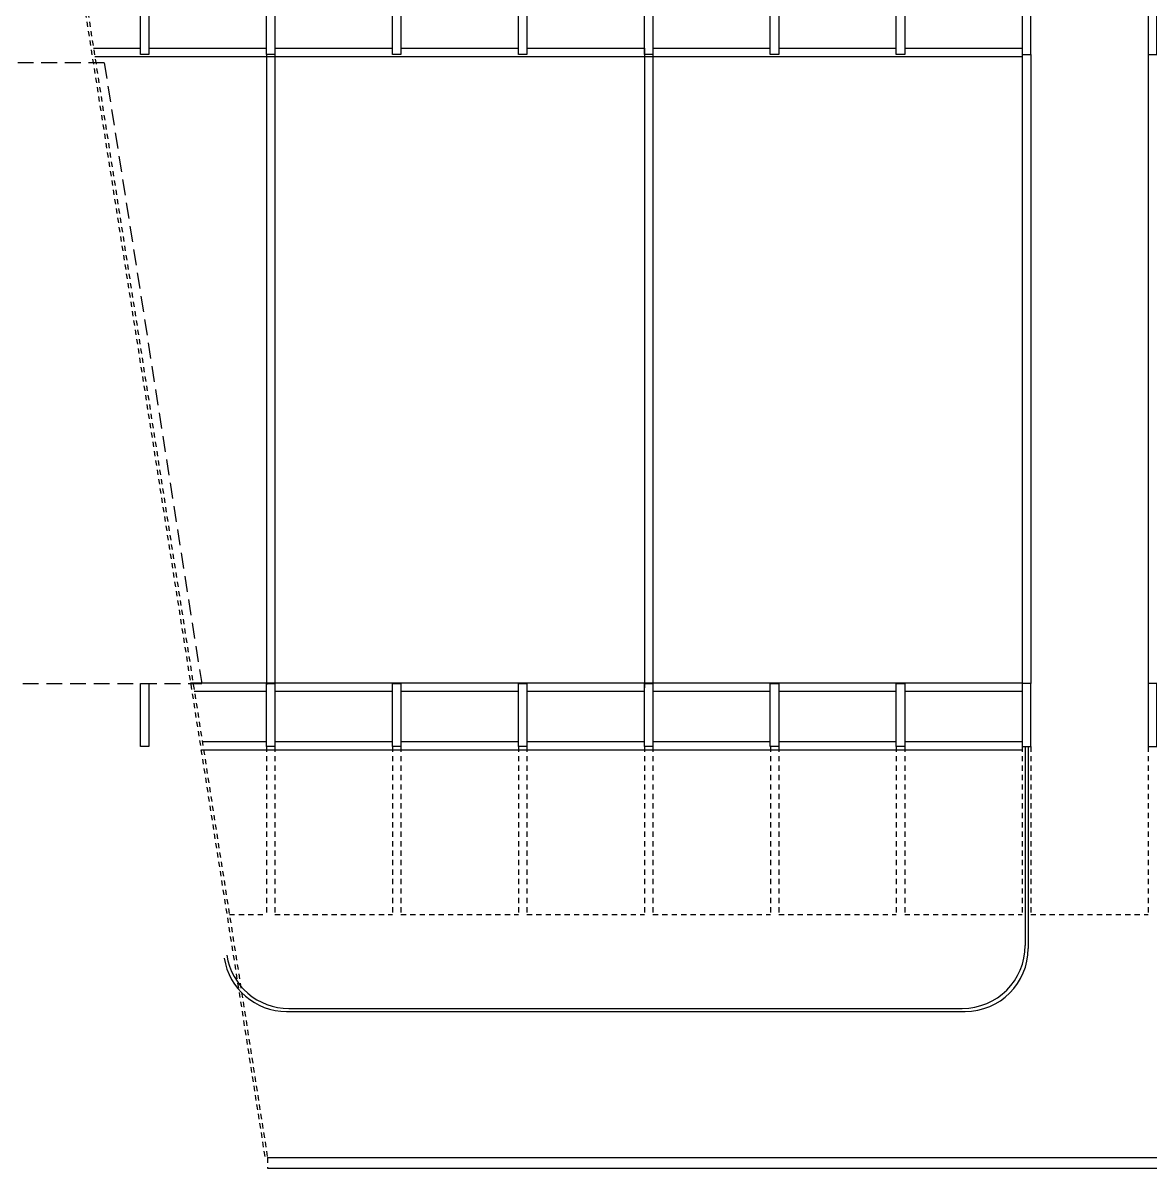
# Model space of a CAD drawing. Header units: millimetres. Extents: x 2308 to 2568, y 1142 to 1238.
# Drawn here: x 2324.63 to 2351.47, y 1174 to 1201.27 of the extents above; entities that cross this region are included whole.
import ezdxf

# ---------------------------------------------------------------- set-up
doc = ezdxf.new("R2010")
doc.units = ezdxf.units.MM
doc.linetypes.add('HIDDEN2', pattern=[0.1875, 0.125, -0.0625])
for name, color, linetype in [('ALV', 2, 'Continuous'), ('ESTR', 3, 'Continuous'), ('PISO', 1, 'Continuous'), ('PROJ', 1, 'HIDDEN2')]:
    doc.layers.add(name, color=color, linetype=linetype)

# ---------------------------------------------------------------- blocks, each defined once
blk = doc.blocks.new('PILAR-SLN')
for points in [[(0.197, -26.487), (0.197, -27.987), (-0.003, -27.987), (-0.003, -26.487)], [(0.197, -42.97), (0.197, -44.47), (-0.003, -44.47), (-0.003, -42.97)]]:
    blk.add_lwpolyline(points, close=True)

msp = doc.modelspace()

# ---------------------------------------------------------------- linework, layer by layer
at = {"layer": 'ALV'}
for p, q in [((2330.454, 1174.25), (2546.629, 1174.25)), ((2330.454, 1174), (2546.429, 1174))]:
    msp.add_line(p, q, dxfattribs=at)
at = {"layer": 'PISO'}
for p, q in [((2326.309, 1200.671), (2327.43, 1200.671)), ((2326.341, 1200.469), (2330.629, 1200.469)), ((2327.629, 1200.669), (2330.429, 1200.669)), ((2330.429, 1200.519), (2330.429, 1185.509)), ((2330.629, 1200.669), (2333.429, 1200.669)), ((2330.629, 1200.519), (2330.629, 1185.509)), ((2330.629, 1200.469), (2339.429, 1200.469)), ((2333.629, 1200.669), (2336.429, 1200.669)), ((2336.629, 1200.669), (2339.429, 1200.669)), ((2339.429, 1200.671), (2339.429, 1185.436)), ((2339.429, 1200.469), (2348.429, 1200.469)), ((2339.629, 1200.671), (2339.629, 1185.436)), ((2339.629, 1200.669), (2342.429, 1200.669)), ((2342.629, 1200.669), (2345.429, 1200.669)), ((2345.629, 1200.669), (2348.429, 1200.669)), ((2348.429, 1200.519), (2348.429, 1185.537)), ((2348.629, 1200.519), (2348.629, 1185.537)), ((2351.429, 1200.519), (2351.429, 1185.537)), ((2328.619, 1185.559), (2348.429, 1185.559)), ((2328.711, 1185.359), (2330.429, 1185.359)), ((2330.629, 1185.359), (2333.429, 1185.359)), ((2333.629, 1185.359), (2336.429, 1185.359)), ((2336.629, 1185.359), (2339.429, 1185.359)), ((2339.629, 1185.359), (2342.429, 1185.359)), ((2342.629, 1185.359), (2345.429, 1185.359)), ((2345.629, 1185.359), (2348.429, 1185.359)), ((2328.899, 1184.159), (2330.429, 1184.159)), ((2330.629, 1184.159), (2333.429, 1184.159)), ((2333.629, 1184.159), (2336.429, 1184.159)), ((2336.629, 1184.159), (2339.429, 1184.159)), ((2339.629, 1184.159), (2342.429, 1184.159)), ((2342.629, 1184.159), (2345.429, 1184.159)), ((2345.629, 1184.159), (2348.429, 1184.159)), ((2328.87, 1183.959), (2348.429, 1183.959)), ((2348.499, 1184.044), (2348.499, 1179.301)), ((2348.569, 1184.044), (2348.569, 1179.231)), ((2330.965, 1177.801), (2345.601, 1177.801)), ((2345.601, 1177.801), (2346.999, 1177.801)), ((2330.905, 1177.731), (2345.7, 1177.731)), ((2345.7, 1177.731), (2347.069, 1177.731))]:
    msp.add_line(p, q, dxfattribs=at)
for centre, start, end in [((2346.999, 1179.301), 270, 0), ((2347.069, 1179.231), 270, 0), ((2330.905, 1179.231), 188.8202, 270), ((2330.965, 1179.301), 188.8202, 270)]:
    msp.add_arc(centre, 1.5, start, end, dxfattribs=at)
at = {"layer": 'PROJ'}
for p, q in [((2324.476, 1211.969), (2330.395, 1174.241)), ((2324.537, 1211.969), (2330.454, 1174.25)), ((2330.429, 1184.037), (2330.429, 1180.037)), ((2330.629, 1184.037), (2330.629, 1180.037)), ((2333.429, 1184.037), (2333.429, 1180.037)), ((2333.629, 1184.037), (2333.629, 1180.037)), ((2336.429, 1184.037), (2336.429, 1180.037)), ((2336.629, 1184.037), (2336.629, 1180.037)), ((2339.429, 1184.037), (2339.429, 1180.037)), ((2339.629, 1184.037), (2339.629, 1180.037)), ((2342.429, 1184.037), (2342.429, 1180.037)), ((2342.629, 1184.037), (2342.629, 1180.037)), ((2345.429, 1184.037), (2345.429, 1180.037)), ((2345.629, 1184.037), (2345.629, 1180.037)), ((2348.429, 1184.037), (2348.429, 1180.037)), ((2348.629, 1184.037), (2348.629, 1180.037)), ((2351.429, 1184.037), (2351.429, 1180.037)), ((2329.546, 1180.037), (2330.429, 1180.037)), ((2330.629, 1180.037), (2333.429, 1180.037)), ((2333.629, 1180.037), (2336.429, 1180.037)), ((2336.629, 1180.037), (2339.429, 1180.037)), ((2339.629, 1180.037), (2342.429, 1180.037)), ((2342.629, 1180.037), (2345.429, 1180.037)), ((2345.629, 1180.037), (2348.429, 1180.037)), ((2348.629, 1180.037), (2351.429, 1180.037)), ((2330.454, 1174.25), (2330.454, 1174))]:
    msp.add_line(p, q, dxfattribs=at)
at = {"layer": 'PROJ', "ltscale": 3}
for p, q in [((2326.567, 1200.319), (2310.491, 1200.319)), ((2326.567, 1200.319), (2328.886, 1185.537)), ((2324.629, 1185.537), (2328.886, 1185.537))]:
    msp.add_line(p, q, dxfattribs=at)

# ---------------------------------------------------------------- block references
at = {"layer": 'ESTR'}
for p in [(2327.431, 1228.506), (2330.431, 1228.506), (2333.431, 1228.506), (2336.431, 1228.506), (2339.431, 1228.506), (2342.431, 1228.506), (2345.431, 1228.506)]:
    msp.add_blockref('PILAR-SLN', p, dxfattribs=at)
at = {"layer": 'ESTR', "xscale": -1}
for p in [(2348.626, 1228.506), (2351.626, 1228.506)]:
    msp.add_blockref('PILAR-SLN', p, dxfattribs=at)

doc.saveas('drawing.dxf')
